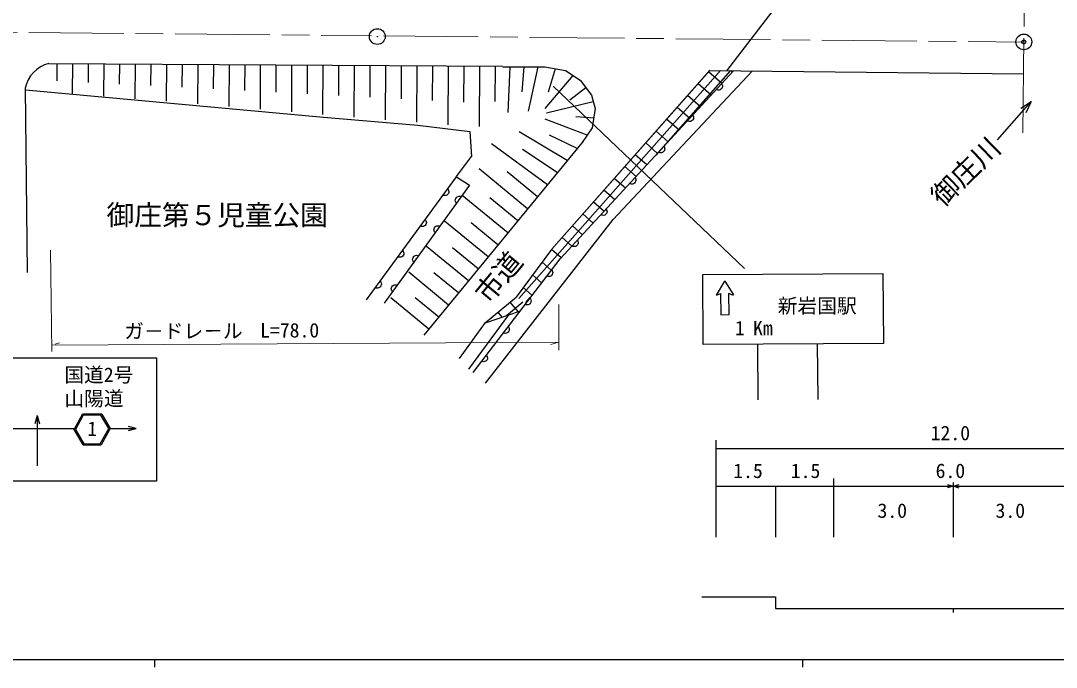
# Model space of a CAD drawing. Units: millimetres, scale not verified. Extents: x 40000 to 680000, y 20000 to 380000.
# Drawn here: x 151079 to 282136, y 204000 to 285868 of the extents above; entities that cross this region are included whole.
import ezdxf
from ezdxf.enums import TextEntityAlignment as Align

# ---------------------------------------------------------------- set-up
doc = ezdxf.new("R2010")
doc.units = ezdxf.units.MM
doc.header["$LTSCALE"] = 1000
doc.header["$PDMODE"] = 32
doc.header["$PDSIZE"] = 500
doc.linetypes.add('CHAIN', pattern=[18.5, 12, -1.5, 3.5, -1.5])
for name, color, linetype, lineweight in [('M-BGD', 7, 'Continuous', 25), ('M-BMK', 2, 'CHAIN', 13), ('M-BMK-SRVR', 3, 'Continuous', 25), ('M-STR-HTXT', 7, 'Continuous', 13), ('M-STR-STRC', 7, 'Continuous', 25), ('M-TTL-BAND', 7, 'Continuous', 25)]:
    doc.layers.add(name, color=color, linetype=linetype, lineweight=lineweight)
doc.layers.add('M-BGD-HTXT', color=7, linetype='Continuous')
doc.layers.add('M-OTRS', color=6, linetype='Continuous')
doc.styles.add('ＭＳ ゴシック', font='')
doc.styles.get('ＭＳ ゴシック').set_extended_font_data('MS Gothic')

msp = doc.modelspace()

# ---------------------------------------------------------------- linework, layer by layer
at = {"layer": 'M-BGD'}
for p, q in [((249704, 291665), (240381, 279513)), ((154642, 280444), (212110, 280115)), ((155650, 280439), (155637, 278270)), ((157631, 280427), (157609, 276658)), ((159612, 280416), (159599, 278061)), ((161593, 280405), (161570, 276326)), ((163574, 280393), (163560, 277853)), ((165555, 280382), (165530, 275994)), ((167536, 280371), (167521, 277645)), ((169517, 280359), (169490, 275662)), ((171498, 280348), (171482, 277437)), ((173479, 280337), (173451, 275330)), ((175460, 280325), (175443, 277228)), ((177441, 280314), (177411, 274998)), ((179422, 280303), (179404, 277020)), ((181404, 280291), (181371, 274666)), ((183385, 280280), (183365, 276812)), ((185366, 280269), (185332, 274334)), ((187347, 280257), (187326, 276604)), ((189328, 280246), (189292, 274002)), ((191309, 280234), (191287, 276395)), ((193290, 280223), (193252, 273670)), ((195271, 280212), (195248, 276187)), ((197252, 280200), (197213, 273338)), ((199233, 280189), (199209, 275979)), ((201214, 280178), (201173, 273006)), ((203195, 280166), (203170, 275771)), ((205176, 280155), (205133, 272674)), ((207157, 280144), (207131, 275562)), ((209138, 280132), (209094, 272466)), ((211119, 280121), (211094, 275659)), ((212110, 280047), (217423, 280012)), ((212996, 280041), (212728, 274261)), ((214099, 250696), (239620, 279574)), ((214767, 280029), (214483, 276860)), ((216538, 280018), (215316, 274413)), ((217423, 280012), (220015, 279551)), ((218719, 279781), (217821, 276813)), ((218258, 256912), (238298, 279588)), ((238252, 279536), (218258, 256912)), ((219353, 255720), (241273, 279504)), ((220015, 279551), (221861, 278336)), ((226038, 260693), (243652, 279478)), ((231486, 268860), (240942, 279560)), ((239815, 277897), (238124, 279391)), ((277994, 279106), (238252, 279536)), ((241171, 279368), (240954, 279560)), ((220938, 278943), (217425, 274767)), ((221861, 278336), (223303, 276438)), ((238459, 276426), (236800, 277893)), ((239785, 277889), (239843, 277782)), ((151663, 277329), (151897, 253991)), ((151666, 277101), (189412, 273644)), ((222582, 277387), (220552, 275808)), ((239217, 277104), (239107, 277154)), ((239330, 277082), (239217, 277104)), ((239477, 277079), (239330, 277082)), ((239595, 277119), (239477, 277079)), ((239701, 277182), (239595, 277119)), ((239806, 277296), (239701, 277182)), ((239860, 277406), (239806, 277296)), ((239843, 277782), (239874, 277672)), ((239890, 277527), (239860, 277406)), ((239874, 277672), (239890, 277527)), ((223547, 275588), (217633, 274155)), ((223303, 276438), (223790, 274738)), ((237104, 274955), (235475, 276394)), ((274682, 270773), (278954, 275625)), ((277639, 274784), (278954, 275625)), ((278954, 275625), (278284, 274216)), ((223790, 274738), (223397, 272283)), ((235748, 273484), (234151, 274895)), ((236132, 273925), (236189, 273818)), ((189412, 273644), (201332, 272629)), ((201332, 272629), (207930, 271822)), ((222755, 271360), (217433, 273404)), ((223594, 273510), (221314, 273701)), ((234392, 272013), (232826, 273397)), ((235564, 273140), (235454, 273190)), ((235676, 273118), (235564, 273140)), ((235823, 273115), (235676, 273118)), ((235942, 273155), (235823, 273115)), ((236047, 273218), (235942, 273155)), ((236153, 273332), (236047, 273218)), ((236206, 273442), (236153, 273332)), ((236189, 273818), (236220, 273708)), ((236237, 273564), (236206, 273442)), ((236220, 273708), (236237, 273564)), ((207930, 271822), (208148, 268679)), ((220238, 268151), (214174, 271818)), ((221489, 269674), (217991, 271364)), ((223397, 272283), (222114, 270436)), ((233036, 270542), (231502, 271898)), ((222114, 270436), (202101, 246064)), ((217736, 265105), (210641, 270298)), ((231681, 269071), (230178, 270400)), ((206228, 266127), (208148, 268679)), ((218987, 266628), (214596, 269573)), ((230325, 267600), (228853, 268901)), ((231911, 269176), (231801, 269226)), ((232023, 269154), (231911, 269176)), ((232170, 269151), (232023, 269154)), ((232289, 269191), (232170, 269151)), ((232394, 269254), (232289, 269191)), ((232499, 269368), (232394, 269254)), ((232479, 269962), (232536, 269854)), ((232553, 269478), (232499, 269368)), ((232536, 269854), (232567, 269744)), ((232584, 269600), (232553, 269478)), ((232567, 269744), (232584, 269600)), ((228969, 266129), (227529, 267402)), ((194861, 250514), (206243, 266117)), ((206243, 266117), (207873, 265065)), ((215235, 262058), (209103, 267093)), ((216485, 263581), (212648, 266732)), ((207869, 265059), (197072, 250107)), ((227614, 264658), (226204, 265904)), ((228258, 265212), (228148, 265262)), ((228370, 265190), (228258, 265212)), ((228517, 265187), (228370, 265190)), ((228636, 265227), (228517, 265187)), ((228741, 265290), (228636, 265227)), ((228846, 265404), (228741, 265290)), ((228825, 265998), (228883, 265890)), ((228900, 265514), (228846, 265404)), ((228883, 265890), (228914, 265780)), ((228930, 265636), (228900, 265514)), ((228914, 265780), (228930, 265636)), ((204641, 263725), (204526, 263763)), ((204755, 263716), (204641, 263725)), ((204901, 263730), (204755, 263716)), ((205015, 263784), (204901, 263730)), ((205112, 263858), (205015, 263784)), ((205204, 263983), (205112, 263858)), ((205115, 264570), (205185, 264470)), ((205185, 264470), (205228, 264364)), ((205245, 264099), (205204, 263983)), ((205228, 264364), (205261, 264223)), ((205261, 264223), (205245, 264099)), ((206135, 263371), (206226, 263497)), ((206226, 263497), (206323, 263572)), ((206323, 263572), (206436, 263626)), ((206436, 263626), (206583, 263641)), ((206583, 263641), (206697, 263632)), ((206697, 263632), (206812, 263595)), ((212733, 259012), (206967, 263747)), ((213984, 260535), (210452, 263435)), ((226258, 263187), (224880, 264405)), ((206079, 263131), (206095, 263256)), ((206113, 262990), (206079, 263131)), ((206095, 263256), (206135, 263371)), ((206157, 262884), (206113, 262990)), ((206226, 262785), (206157, 262884)), ((224902, 261716), (223555, 262906)), ((223546, 260245), (222231, 261408)), ((224604, 261248), (224494, 261298)), ((224717, 261226), (224604, 261248)), ((224864, 261223), (224717, 261226)), ((224982, 261263), (224864, 261223)), ((225088, 261326), (224982, 261263)), ((225193, 261440), (225088, 261326)), ((225172, 262034), (225229, 261926)), ((225247, 261550), (225193, 261440)), ((225229, 261926), (225261, 261816)), ((225277, 261672), (225247, 261550)), ((225261, 261816), (225277, 261672)), ((201795, 259824), (201680, 259862)), ((201909, 259815), (201795, 259824)), ((202056, 259829), (201909, 259815)), ((202169, 259883), (202056, 259829)), ((202267, 259957), (202169, 259883)), ((202358, 260082), (202267, 259957)), ((202270, 260670), (202339, 260570)), ((202339, 260570), (202382, 260464)), ((202399, 260198), (202358, 260082)), ((202382, 260464), (202415, 260322)), ((202415, 260322), (202399, 260198)), ((203380, 259393), (203396, 259518)), ((203396, 259518), (203436, 259634)), ((203436, 259634), (203527, 259759)), ((203527, 259759), (203624, 259834)), ((203624, 259834), (203737, 259888)), ((203737, 259888), (203883, 259903)), ((203883, 259903), (203998, 259894)), ((203998, 259894), (204113, 259857)), ((210231, 255965), (204704, 260504)), ((211482, 257488), (208094, 260270)), ((209896, 239981), (226038, 260693)), ((222191, 258774), (220907, 259909)), ((203414, 259252), (203380, 259393)), ((203458, 259146), (203414, 259252)), ((203527, 259047), (203458, 259146)), ((220835, 257303), (219582, 258411)), ((207730, 252919), (202442, 257261)), ((208981, 254442), (205736, 257106)), ((218258, 256912), (213774, 250872)), ((219479, 255832), (218258, 256912)), ((220951, 257284), (220841, 257334)), ((221063, 257262), (220951, 257284)), ((221210, 257259), (221063, 257262)), ((221329, 257300), (221210, 257259)), ((221434, 257362), (221329, 257300)), ((221539, 257476), (221434, 257362)), ((221519, 258070), (221576, 257962)), ((221593, 257586), (221539, 257476)), ((221576, 257962), (221607, 257852)), ((221624, 257708), (221593, 257586)), ((221607, 257852), (221624, 257708)), ((198950, 255924), (198835, 255961)), ((199064, 255915), (198950, 255924)), ((199210, 255929), (199064, 255915)), ((199323, 255982), (199210, 255929)), ((199421, 256057), (199323, 255982)), ((199512, 256182), (199421, 256057)), ((199424, 256769), (199493, 256669)), ((199493, 256669), (199537, 256563)), ((199553, 256297), (199512, 256182)), ((199537, 256563), (199569, 256422)), ((199569, 256422), (199553, 256297)), ((200681, 255655), (200697, 255780)), ((200714, 255514), (200681, 255655)), ((200697, 255780), (200737, 255896)), ((200737, 255896), (200828, 256021)), ((200828, 256021), (200925, 256096)), ((200925, 256096), (201038, 256150)), ((201038, 256150), (201184, 256165)), ((201184, 256165), (201298, 256156)), ((201298, 256156), (201414, 256119)), ((208340, 241339), (219353, 255720)), ((200758, 255408), (200714, 255514)), ((200828, 255309), (200758, 255408)), ((218224, 254273), (217061, 255300)), ((218281, 254320), (218348, 254218)), ((205228, 249872), (200179, 254018)), ((206479, 251395), (203378, 253942)), ((216994, 252690), (215865, 253689)), ((217787, 253485), (217673, 253526)), ((217901, 253474), (217787, 253485)), ((218047, 253484), (217901, 253474)), ((218162, 253535), (218047, 253484)), ((218261, 253607), (218162, 253535)), ((218355, 253730), (218261, 253607)), ((218348, 254218), (218388, 254111)), ((218399, 253845), (218355, 253730)), ((218388, 254111), (218418, 253969)), ((218418, 253969), (218399, 253845)), ((196104, 252023), (195989, 252061)), ((196218, 252014), (196104, 252023)), ((196364, 252028), (196218, 252014)), ((196478, 252082), (196364, 252028)), ((196575, 252156), (196478, 252082)), ((196666, 252281), (196575, 252156)), ((196578, 252869), (196647, 252768)), ((196647, 252768), (196691, 252662)), ((196707, 252397), (196666, 252281)), ((196691, 252662), (196724, 252521)), ((196724, 252521), (196707, 252397)), ((197982, 251918), (197998, 252042)), ((198015, 251776), (197982, 251918)), ((197998, 252042), (198038, 252158)), ((198059, 251670), (198015, 251776)), ((198038, 252158), (198129, 252283)), ((198129, 251571), (198059, 251670)), ((198129, 252283), (198226, 252358)), ((198226, 252358), (198339, 252412)), ((198339, 252412), (198485, 252427)), ((198485, 252427), (198599, 252418)), ((198599, 252418), (198715, 252381)), ((215765, 251107), (214668, 252077)), ((202726, 246826), (197916, 250776)), ((203977, 248349), (201019, 250778)), ((209918, 247645), (213774, 250872)), ((215002, 250208), (215536, 250812)), ((215527, 250724), (215594, 250623)), ((215594, 250623), (215635, 250516)), ((215635, 250516), (215665, 250373)), ((215665, 250373), (215645, 250250)), ((209909, 247632), (214320, 249148)), ((212543, 248538), (214637, 250290)), ((214025, 249042), (213021, 250242)), ((215033, 249890), (214919, 249930)), ((215147, 249879), (215033, 249890)), ((215294, 249889), (215147, 249879)), ((215408, 249940), (215294, 249889)), ((215508, 250012), (215408, 249940)), ((215602, 250135), (215508, 250012)), ((215645, 250250), (215602, 250135)), ((212832, 248637), (207763, 241740)), ((211995, 248352), (211487, 248958)), ((206593, 243097), (209918, 247645)), ((212754, 246417), (212655, 246345)), ((212848, 246540), (212754, 246417)), ((212774, 247129), (212841, 247027)), ((212841, 247027), (212882, 246921)), ((212892, 246654), (212848, 246540)), ((212882, 246921), (212911, 246778)), ((212911, 246778), (212892, 246654)), ((212280, 246295), (212166, 246335)), ((212394, 246283), (212280, 246295)), ((212540, 246294), (212394, 246283)), ((212655, 246345), (212540, 246294)), ((209527, 242700), (209412, 242740)), ((209640, 242688), (209527, 242700)), ((209787, 242699), (209640, 242688)), ((209902, 242750), (209787, 242699)), ((210001, 242822), (209902, 242750)), ((210095, 242945), (210001, 242822)), ((210020, 243534), (210087, 243432)), ((210087, 243432), (210128, 243325)), ((210139, 243059), (210095, 242945)), ((210128, 243325), (210158, 243183)), ((210158, 243183), (210139, 243059)), ((239076, 220488), (239076, 232764)), ((239076, 231698), (299092, 231698)), ((239076, 226916), (244156, 226916)), ((244156, 226916), (253931, 226916)), ((246600, 226916), (246600, 220488)), ((253931, 227916), (253931, 220488)), ((253931, 226916), (269100, 226916)), ((268350, 227132), (269100, 226916)), ((269100, 226916), (268350, 226702)), ((269100, 227416), (269100, 220488)), ((269100, 226916), (269850, 227130)), ((269850, 226700), (269100, 226916)), ((269100, 226916), (283811, 226916)), ((237274, 212927), (246600, 212927)), ((246600, 212927), (246600, 211436)), ((246600, 211436), (291588, 211436)), ((269100, 211436), (269100, 210944))]:
    msp.add_line(p, q, dxfattribs=at)
msp.add_circle((278033, 283167), 22.5, dxfattribs=at)
msp.add_arc((155608, 276574), 4013, 104.07501, 169.40149, dxfattribs=at)
at = {"layer": 'M-BMK'}
for p, q in [((277923, 271656), (278177, 298215)), ((133620, 284540), (195482, 283950)), ((196976, 283936), (278033, 283163))]:
    msp.add_line(p, q, dxfattribs=at)
at = {"layer": 'M-BMK-SRVR'}
for centre, radius in [((196203, 283858), 1000), ((196203, 283858), 30), ((278026, 283182), 1000), ((278026, 283182), 30)]:
    msp.add_circle(centre, radius, dxfattribs=at)
at = {"layer": 'M-OTRS'}
msp.add_point((278026, 283182), dxfattribs=at)
at = {"layer": 'M-STR-HTXT'}
for p, q in [((154858, 256811), (155008, 243983)), ((219161, 244171), (219188, 249951)), ((154999, 244778), (219155, 245171)), ((219155, 245171), (218156, 244877)), ((155427, 244902), (156003, 245071))]:
    msp.add_line(p, q, dxfattribs=at)
at = {"layer": 'M-STR-STRC'}
for p, q in [((218450, 277597), (242695, 254497)), ((237398, 253737), (260197, 253877)), ((237452, 244876), (237398, 253737)), ((260197, 253877), (260251, 245015)), ((239135, 251124), (240181, 252910)), ((240208, 252910), (241273, 251152)), ((239155, 251102), (239629, 251333)), ((239652, 251319), (239668, 248609)), ((240731, 248615), (240714, 251334)), ((240736, 251349), (241254, 251129)), ((240731, 248611), (239668, 248605)), ((260251, 245015), (237452, 244876)), ((244341, 244918), (244384, 237867)), ((251892, 244964), (251956, 237913)), ((137961, 243182), (168257, 243182)), ((168257, 243182), (168257, 227576)), ((157837, 234127), (158913, 236065)), ((159001, 235915), (158009, 234128)), ((161325, 236065), (158913, 236065)), ((161238, 235915), (159001, 235915)), ((162216, 234223), (161238, 235915)), ((161325, 236065), (162388, 234224)), ((153162, 235887), (152872, 234846)), ((153162, 235887), (153162, 229502)), ((153162, 235887), (153437, 234846)), ((147915, 234224), (157437, 234224)), ((157437, 234224), (157891, 234224)), ((158974, 232158), (157837, 234127)), ((158009, 234128), (159060, 232308)), ((161153, 232308), (162216, 234223)), ((162388, 234224), (161241, 232158)), ((162388, 234224), (165707, 234224)), ((165707, 234224), (164707, 234474)), ((164707, 233974), (165707, 234224)), ((158974, 232158), (161241, 232158)), ((159060, 232308), (161153, 232308)), ((168257, 227576), (137961, 227576))]:
    msp.add_line(p, q, dxfattribs=at)
for centre, radius, start, end in [((240195, 252902), 15.8, 31.20374, 149.63977), ((240195, 252912), 10.5, 31.20374, 149.63977), ((239636, 251319), 15.8, 0.3512, 116.01761), ((240730, 251335), 15.8, 66.9682, 180.3512)]:
    msp.add_arc(centre, radius, start, end, dxfattribs=at)
at = {"layer": 'M-TTL-BAND'}
for p, q in [((40000, 205000), (579000, 205000)), ((168000, 205000), (168000, 204000)), ((250000, 205000), (250000, 204004))]:
    msp.add_line(p, q, dxfattribs=at)

# ---------------------------------------------------------------- texts
at = {"layer": 'M-BGD', "style": 'ＭＳ ゴシック'}
msp.add_text('御庄川', height=2566, rotation=44.3, dxfattribs=at).set_placement((268314, 261628), align=Align.BOTTOM_LEFT)
for s, height, p in [('御庄第５児童公園', 2566, (161947, 259202)), ('12.0', 1833, (266239, 232198)), ('1.5', 1833, (241251, 227416)), ('1.5', 1833, (248536, 227416)), ('6.0', 1833, (266863, 227416)), ('3.0', 1833, (259507, 222370)), ('3.0', 1833, (274447, 222370))]:
    msp.add_text(s, height=height, dxfattribs=at).set_placement(p, align=Align.BOTTOM_LEFT)
at = {"layer": 'M-BGD-HTXT', "style": 'ＭＳ ゴシック'}
msp.add_text('市道', height=2566, rotation=50.3, dxfattribs=at).set_placement((210902, 249408), align=Align.BOTTOM_LEFT)
at = {"layer": 'M-STR-HTXT', "style": 'ＭＳ ゴシック'}
for s, p in [('ガ－ドレ－ル', (164175, 245095)), ('L=78.0', (181375, 245201))]:
    msp.add_text(s, height=1833, rotation=0.1, dxfattribs=at).set_placement(p, align=Align.BOTTOM_LEFT)
at = {"layer": 'M-STR-STRC', "style": 'ＭＳ ゴシック'}
for s, rotation, p in [('新岩国駅', 0.1, (246878, 248297)), (' 1', 0.1, (240218, 245480)), ('Km', 0.1, (243758, 245480)), ('国道2号', 0.1, (156602, 239565)), ('山陽道', 0.4, (156615, 236529)), ('1', 359.2, (159489, 232748))]:
    msp.add_text(s, height=1833, rotation=rotation, dxfattribs=at).set_placement(p, align=Align.BOTTOM_LEFT)

doc.saveas('drawing.dxf')
